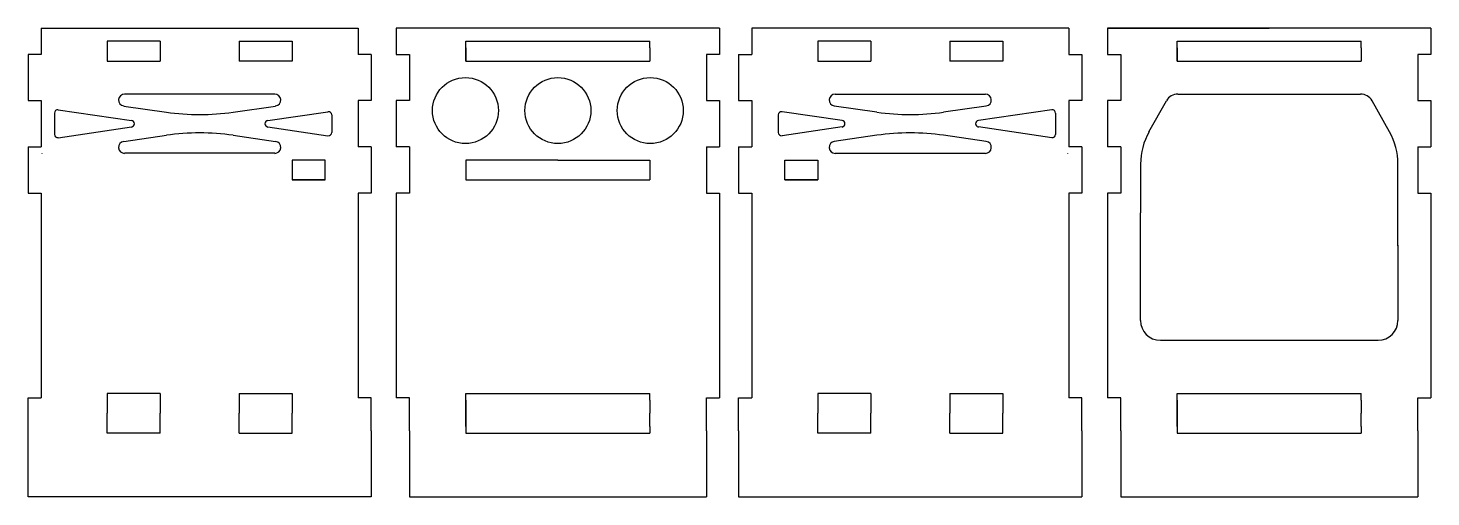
# Model space of a CAD drawing. Header units: millimetres. Extents: x 2542 to 2755, y 1560 to 1631.
import ezdxf

# ---------------------------------------------------------------- set-up
doc = ezdxf.new("R2010")
doc.units = ezdxf.units.MM
doc.layers.add('2mm碳板', color=1, linetype='Continuous')

msp = doc.modelspace()

# ---------------------------------------------------------------- linework, layer by layer
at = {"layer": '2mm碳板'}
for p, q in [((2544.29, 1630.88), (2592.29, 1630.88)), ((2544.29, 1630.88), (2544.29, 1626.88)), ((2592.29, 1630.88), (2592.29, 1626.88)), ((2598.05, 1630.88), (2598.05, 1626.88)), ((2598.05, 1630.88), (2598.05, 1626.88)), ((2647.05, 1630.88), (2598.05, 1630.88)), ((2647.05, 1630.88), (2647.05, 1626.88)), ((2699.94, 1630.88), (2651.94, 1630.88)), ((2651.94, 1630.88), (2651.94, 1626.88)), ((2699.94, 1630.88), (2699.94, 1626.88)), ((2705.82, 1630.88), (2705.82, 1626.88)), ((2705.82, 1630.88), (2705.82, 1626.88)), ((2754.82, 1630.88), (2705.82, 1630.88)), ((2705.82, 1630.88), (2730.32, 1630.88)), ((2754.82, 1630.88), (2754.82, 1626.88)), ((2562.29, 1628.88), (2554.29, 1628.88)), ((2554.29, 1628.88), (2554.29, 1625.88)), ((2562.29, 1628.88), (2562.29, 1625.88)), ((2574.29, 1628.88), (2574.29, 1625.88)), ((2574.29, 1628.88), (2582.29, 1628.88)), ((2582.29, 1628.88), (2582.29, 1625.88)), ((2608.59, 1627.88), (2608.59, 1628.88)), ((2608.59, 1628.88), (2636.47, 1628.88)), ((2636.47, 1627.88), (2636.47, 1628.88)), ((2669.94, 1628.88), (2661.94, 1628.88)), ((2661.94, 1628.88), (2661.94, 1625.88)), ((2669.94, 1628.88), (2669.94, 1625.88)), ((2681.94, 1628.88), (2681.94, 1625.88)), ((2681.94, 1628.88), (2689.94, 1628.88)), ((2689.94, 1628.88), (2689.94, 1625.88)), ((2716.35, 1627.88), (2716.35, 1628.88)), ((2716.35, 1628.88), (2744.23, 1628.88)), ((2744.23, 1627.88), (2744.23, 1628.88)), ((2542.29, 1626.88), (2542.29, 1619.88)), ((2544.29, 1626.88), (2542.29, 1626.88)), ((2542.29, 1626.88), (2542.29, 1619.88)), ((2554.29, 1625.88), (2562.29, 1625.88)), ((2582.29, 1625.88), (2574.29, 1625.88)), ((2594.29, 1626.88), (2592.29, 1626.88)), ((2594.29, 1626.88), (2594.29, 1619.88)), ((2598.05, 1626.88), (2599.55, 1626.88)), ((2598.05, 1626.88), (2600.05, 1626.88)), ((2600.05, 1626.88), (2600.05, 1619.88)), ((2600.05, 1626.88), (2600.05, 1619.88)), ((2608.59, 1627.88), (2608.59, 1625.88)), ((2608.59, 1625.88), (2608.59, 1627.88)), ((2608.59, 1625.88), (2636.47, 1625.88)), ((2636.47, 1627.88), (2636.47, 1625.88)), ((2647.05, 1626.88), (2645.05, 1626.88)), ((2645.05, 1626.88), (2645.05, 1619.88)), ((2649.94, 1626.88), (2649.94, 1619.88)), ((2649.94, 1626.88), (2651.94, 1626.88)), ((2661.94, 1625.88), (2669.94, 1625.88)), ((2689.94, 1625.88), (2681.94, 1625.88)), ((2699.94, 1626.88), (2701.94, 1626.88)), ((2701.94, 1626.88), (2701.94, 1619.88)), ((2701.94, 1626.88), (2701.94, 1619.88)), ((2705.82, 1626.88), (2707.32, 1626.88)), ((2705.82, 1626.88), (2707.82, 1626.88)), ((2707.82, 1626.88), (2707.82, 1619.88)), ((2707.82, 1626.88), (2707.82, 1619.88)), ((2716.35, 1627.88), (2716.35, 1625.88)), ((2716.35, 1625.88), (2716.35, 1627.88)), ((2716.35, 1625.88), (2744.23, 1625.88)), ((2744.23, 1627.88), (2744.23, 1625.88)), ((2754.82, 1626.88), (2752.82, 1626.88)), ((2752.82, 1626.88), (2752.82, 1619.88)), ((2542.29, 1619.88), (2544.29, 1619.88)), ((2544.29, 1619.88), (2544.29, 1612.88)), ((2579.66, 1620.87), (2556.91, 1620.87)), ((2592.29, 1619.88), (2592.29, 1612.88)), ((2594.29, 1619.88), (2592.29, 1619.88)), ((2600.05, 1619.88), (2598.05, 1619.88)), ((2598.05, 1619.88), (2598.05, 1618.38)), ((2645.05, 1619.88), (2647.05, 1619.88)), ((2647.05, 1619.88), (2647.05, 1612.88)), ((2649.94, 1619.88), (2651.94, 1619.88)), ((2651.94, 1619.88), (2651.94, 1612.88)), ((2664.56, 1620.87), (2687.31, 1620.87)), ((2699.94, 1619.88), (2699.94, 1612.88)), ((2701.94, 1619.88), (2699.94, 1619.88)), ((2707.82, 1619.88), (2705.82, 1619.88)), ((2705.82, 1619.88), (2705.82, 1618.38)), ((2712.1, 1615.17), (2714.74, 1619.87)), ((2716.48, 1620.88), (2730.32, 1620.88)), ((2730.32, 1620.88), (2744.15, 1620.88)), ((2748.53, 1615.17), (2745.89, 1619.87)), ((2752.82, 1619.88), (2754.82, 1619.88)), ((2754.82, 1619.88), (2754.82, 1612.88)), ((2546.29, 1618), (2546.29, 1614.77)), ((2546.86, 1618.5), (2557.97, 1616.88)), ((2556.78, 1619.07), (2563.24, 1618.13)), ((2573.34, 1618.13), (2579.79, 1619.07)), ((2578.61, 1616.88), (2587.72, 1618.21)), ((2588.29, 1617.71), (2588.29, 1615.06)), ((2598.05, 1618.38), (2598.05, 1612.88)), ((2655.94, 1617.71), (2655.94, 1615.06)), ((2665.61, 1616.88), (2656.51, 1618.21)), ((2670.89, 1618.13), (2664.43, 1619.07)), ((2687.44, 1619.07), (2680.99, 1618.13)), ((2697.36, 1618.5), (2686.26, 1616.88)), ((2697.94, 1618), (2697.94, 1614.77)), ((2705.82, 1618.38), (2705.82, 1612.88)), ((2546.86, 1614.27), (2557.97, 1615.89)), ((2578.61, 1615.89), (2587.72, 1614.56)), ((2665.61, 1615.89), (2656.51, 1614.56)), ((2697.36, 1614.27), (2686.26, 1615.89)), ((2556.78, 1613.7), (2563.24, 1614.64)), ((2573.34, 1614.64), (2579.79, 1613.7)), ((2670.89, 1614.64), (2664.43, 1613.7)), ((2687.44, 1613.7), (2680.99, 1614.64)), ((2542.29, 1612.88), (2542.29, 1605.88)), ((2542.29, 1612.88), (2544.29, 1612.88)), ((2544.43, 1611.89), (2544.43, 1611.9)), ((2579.66, 1611.9), (2556.91, 1611.9)), ((2594.29, 1612.88), (2592.29, 1612.88)), ((2594.29, 1612.88), (2594.29, 1605.88)), ((2600.05, 1612.88), (2598.05, 1612.88)), ((2600.05, 1612.88), (2600.05, 1605.88)), ((2645.05, 1612.88), (2647.05, 1612.88)), ((2645.05, 1612.88), (2645.05, 1605.88)), ((2649.94, 1612.88), (2649.94, 1605.88)), ((2649.94, 1612.88), (2651.94, 1612.88)), ((2664.56, 1611.9), (2687.31, 1611.9)), ((2699.79, 1611.89), (2699.79, 1611.9)), ((2701.94, 1612.88), (2699.94, 1612.88)), ((2701.94, 1612.88), (2701.94, 1605.88)), ((2707.82, 1612.88), (2705.82, 1612.88)), ((2707.82, 1612.88), (2707.82, 1605.88)), ((2752.82, 1612.88), (2754.82, 1612.88)), ((2752.82, 1612.88), (2752.82, 1605.88)), ((2587.29, 1610.88), (2582.29, 1610.88)), ((2582.29, 1610.88), (2582.29, 1607.88)), ((2587.29, 1607.88), (2587.29, 1610.88)), ((2622.55, 1610.88), (2608.59, 1610.88)), ((2608.59, 1610.88), (2608.59, 1607.88)), ((2622.55, 1610.88), (2636.47, 1610.88)), ((2636.47, 1610.88), (2636.47, 1607.88)), ((2656.94, 1610.88), (2661.94, 1610.88)), ((2656.94, 1607.88), (2656.94, 1610.88)), ((2661.94, 1610.88), (2661.94, 1607.88)), ((2710.82, 1610.27), (2710.82, 1602.88)), ((2749.82, 1597.88), (2749.82, 1610.27)), ((2587.29, 1607.88), (2582.29, 1607.88)), ((2582.29, 1607.88), (2587.29, 1607.88)), ((2582.29, 1607.88), (2587.29, 1607.88)), ((2608.59, 1607.88), (2636.47, 1607.88)), ((2656.94, 1607.88), (2661.94, 1607.88)), ((2661.94, 1607.88), (2656.94, 1607.88)), ((2661.94, 1607.88), (2656.94, 1607.88)), ((2542.29, 1605.88), (2544.29, 1605.88)), ((2544.29, 1605.88), (2544.29, 1574.83)), ((2594.29, 1605.88), (2592.29, 1605.88)), ((2592.29, 1605.88), (2592.29, 1574.83)), ((2598.05, 1605.88), (2598.05, 1574.83)), ((2600.05, 1605.88), (2598.05, 1605.88)), ((2645.05, 1605.88), (2647.05, 1605.88)), ((2647.05, 1605.88), (2647.05, 1574.83)), ((2649.94, 1605.88), (2651.94, 1605.88)), ((2651.94, 1605.88), (2651.94, 1574.83)), ((2701.94, 1605.88), (2699.94, 1605.88)), ((2699.94, 1605.88), (2699.94, 1574.83)), ((2705.82, 1605.88), (2705.82, 1574.83)), ((2707.82, 1605.88), (2705.82, 1605.88)), ((2752.82, 1605.88), (2754.82, 1605.88)), ((2754.82, 1605.88), (2754.82, 1574.83)), ((2710.82, 1598), (2710.82, 1602.88)), ((2749.82, 1598), (2749.82, 1602.88)), ((2710.82, 1586.57), (2710.82, 1598)), ((2749.82, 1598), (2749.82, 1586.57)), ((2713.82, 1583.57), (2746.82, 1583.57)), ((2542.29, 1569.83), (2542.29, 1574.83)), ((2542.29, 1574.83), (2544.29, 1574.83)), ((2562.29, 1575.5), (2554.29, 1575.5)), ((2554.29, 1575.5), (2554.29, 1572.5)), ((2562.29, 1575.5), (2562.29, 1572.5)), ((2574.29, 1575.5), (2574.29, 1572.5)), ((2574.29, 1575.5), (2582.29, 1575.5)), ((2582.29, 1575.5), (2582.29, 1572.5)), ((2594.29, 1574.83), (2592.29, 1574.83)), ((2594.29, 1569.83), (2594.29, 1574.83)), ((2600.05, 1574.83), (2598.05, 1574.83)), ((2600.05, 1569.83), (2600.05, 1574.83)), ((2608.59, 1574.5), (2608.59, 1575.5)), ((2608.59, 1575.5), (2636.47, 1575.5)), ((2636.47, 1574.5), (2636.47, 1575.5)), ((2645.05, 1569.83), (2645.05, 1574.83)), ((2645.05, 1574.83), (2647.05, 1574.83)), ((2649.94, 1569.83), (2649.94, 1574.83)), ((2649.94, 1574.83), (2651.94, 1574.83)), ((2669.94, 1575.5), (2661.94, 1575.5)), ((2661.94, 1575.5), (2661.94, 1572.5)), ((2669.94, 1575.5), (2669.94, 1572.5)), ((2681.94, 1575.5), (2681.94, 1572.5)), ((2681.94, 1575.5), (2689.94, 1575.5)), ((2689.94, 1575.5), (2689.94, 1572.5)), ((2701.94, 1574.83), (2699.94, 1574.83)), ((2701.94, 1569.83), (2701.94, 1574.83)), ((2707.82, 1574.83), (2705.82, 1574.83)), ((2707.82, 1569.83), (2707.82, 1574.83)), ((2716.35, 1574.5), (2716.35, 1575.5)), ((2716.35, 1575.5), (2744.23, 1575.5)), ((2744.23, 1574.5), (2744.23, 1575.5)), ((2752.82, 1569.83), (2752.82, 1574.83)), ((2752.82, 1574.83), (2754.82, 1574.83)), ((2608.59, 1574.5), (2608.59, 1572.5)), ((2608.59, 1572.5), (2608.59, 1574.5)), ((2636.47, 1574.5), (2636.47, 1572.5)), ((2716.35, 1574.5), (2716.35, 1572.5)), ((2716.35, 1572.5), (2716.35, 1574.5)), ((2744.23, 1574.5), (2744.23, 1572.5)), ((2554.29, 1569.5), (2554.29, 1572.5)), ((2562.29, 1569.5), (2562.29, 1572.5)), ((2574.29, 1569.5), (2574.29, 1572.5)), ((2582.29, 1569.5), (2582.29, 1572.5)), ((2608.59, 1570.5), (2608.59, 1572.5)), ((2608.59, 1572.5), (2608.59, 1570.5)), ((2636.47, 1570.5), (2636.47, 1572.5)), ((2661.94, 1569.5), (2661.94, 1572.5)), ((2669.94, 1569.5), (2669.94, 1572.5)), ((2681.94, 1569.5), (2681.94, 1572.5)), ((2689.94, 1569.5), (2689.94, 1572.5)), ((2716.35, 1570.5), (2716.35, 1572.5)), ((2716.35, 1572.5), (2716.35, 1570.5)), ((2744.23, 1570.5), (2744.23, 1572.5)), ((2542.29, 1559.83), (2542.29, 1569.83)), ((2562.29, 1569.5), (2554.29, 1569.5)), ((2574.29, 1569.5), (2582.29, 1569.5)), ((2594.29, 1569.83), (2594.29, 1559.83)), ((2600.05, 1569.83), (2600.05, 1559.83)), ((2608.59, 1570.5), (2608.59, 1569.5)), ((2608.59, 1569.5), (2636.47, 1569.5)), ((2636.47, 1570.5), (2636.47, 1569.5)), ((2645.05, 1569.83), (2645.05, 1559.83)), ((2649.94, 1569.83), (2649.94, 1559.83)), ((2669.94, 1569.5), (2661.94, 1569.5)), ((2681.94, 1569.5), (2689.94, 1569.5)), ((2701.94, 1569.83), (2701.94, 1559.83)), ((2707.82, 1569.83), (2707.82, 1559.83)), ((2716.35, 1570.5), (2716.35, 1569.5)), ((2716.35, 1569.5), (2744.23, 1569.5)), ((2744.23, 1570.5), (2744.23, 1569.5)), ((2752.82, 1569.83), (2752.82, 1559.83)), ((2594.29, 1559.83), (2542.29, 1559.83)), ((2600.05, 1559.83), (2645.05, 1559.83)), ((2649.94, 1559.83), (2701.94, 1559.83)), ((2707.82, 1559.83), (2752.82, 1559.83))]:
    msp.add_line(p, q, dxfattribs=at)
for centre in [(2608.55, 1618.38), (2622.55, 1618.38), (2636.55, 1618.38)]:
    msp.add_circle(centre, 5, dxfattribs=at)
for centre, radius, start, end in [((2556.91, 1619.97), 0.905, 90, 261.7029), ((2579.66, 1619.97), 0.905, 278.2971, 90), ((2664.56, 1619.97), 0.905, 90, 261.7029), ((2687.31, 1619.97), 0.905, 278.2971, 90), ((2716.48, 1618.88), 2, 90, 150.6422), ((2744.15, 1618.88), 2, 29.3578, 90), ((2546.79, 1618), 0.5, 81.7029, 180), ((2568.29, 1652.77), 35, 261.7029, 278.2971), ((2587.79, 1617.71), 0.5, 360, 98.2971), ((2656.44, 1617.71), 0.5, 81.7029, 180), ((2675.94, 1652.77), 35, 261.7029, 278.2971), ((2697.44, 1618), 0.5, 0, 98.2971), ((2557.89, 1616.38), 0.5, 278.2971, 81.7029), ((2578.68, 1616.38), 0.5, 98.2971, 261.7029), ((2665.54, 1616.38), 0.5, 278.2971, 81.7029), ((2686.33, 1616.38), 0.5, 98.2971, 261.7029), ((2546.79, 1614.77), 0.5, 180, 278.2971), ((2556.91, 1612.8), 0.905, 98.2971, 270), ((2568.29, 1580), 35, 81.7029, 98.2971), ((2579.66, 1612.8), 0.905, 270, 81.7029), ((2587.79, 1615.06), 0.5, 261.7029, 360), ((2656.44, 1615.06), 0.5, 180, 278.2971), ((2664.56, 1612.8), 0.905, 98.2971, 270), ((2675.94, 1580), 35, 81.7029, 98.2971), ((2687.31, 1612.8), 0.905, 270, 81.7029), ((2697.44, 1614.77), 0.5, 261.7029, 0), ((2720.82, 1610.27), 10, 150.6422, 180), ((2739.82, 1610.27), 10, 0, 29.3578), ((2713.82, 1586.57), 3, 180, 270), ((2746.82, 1586.57), 3, 270, 360)]:
    msp.add_arc(centre, radius, start, end, dxfattribs=at)

doc.saveas('drawing.dxf')
